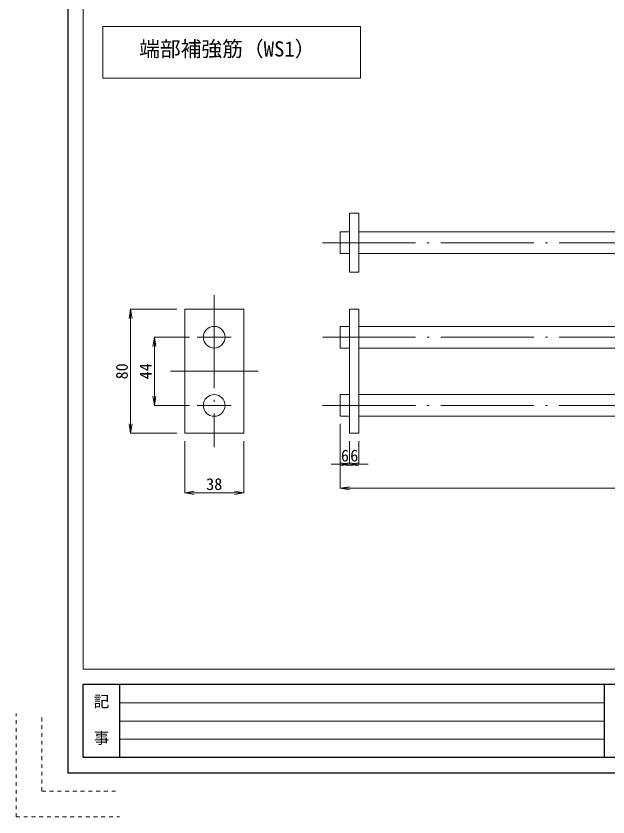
# Model space of a CAD drawing. Units: millimetres at full size, sheet at 1:5. Extents: x -1929 to 1929, y -742 to 742.
# Drawn here: x 529 to 911, y -742 to -226 of the extents above; entities that cross this region are included whole.
import ezdxf
from ezdxf.enums import TextEntityAlignment as Align

# ---------------------------------------------------------------- set-up
doc = ezdxf.new("R2010")
doc.units = ezdxf.units.MM
doc.header["$LTSCALE"] = 5
doc.linetypes.add('LONG_DASHED_DOTTED', pattern=[15.25, 12, -1.5, 0.25, -1.5])
doc.linetypes.add('USER2', pattern=[1, 0.5, -0.5])
for name, color, linetype, lineweight in [('0-0_中心線等', 4, 'LONG_DASHED_DOTTED', 13), ('0-1_all', 2, 'Continuous', 13), ('0-2_非印刷', 3, 'USER2', 18), ('0-3_寸法', 4, 'Continuous', 9)]:
    doc.layers.add(name, color=color, linetype=linetype, lineweight=lineweight)
doc.styles.add('ＭＳ ゴシック', font='')
doc.styles.get('ＭＳ ゴシック').set_extended_font_data('MS Gothic')

msp = doc.modelspace()

# ---------------------------------------------------------------- linework, layer by layer
at = {"layer": '0-0_中心線等'}
for p, q in [((726.595, -372.02), (1299.762, -372.02)), ((656.755, -405.893), (656.755, -504.005)), ((667.733, -432.949), (645.778, -432.949)), ((726.595, -432.949), (1299.762, -432.949)), ((685.044, -454.949), (628.467, -454.949)), ((667.733, -476.949), (645.778, -476.949)), ((726.595, -476.949), (1299.762, -476.949))]:
    msp.add_line(p, q, dxfattribs=at)
at = {"layer": '0-1_all', "lineweight": 25}
for p, q in [((562.304, 219.167), (562.304, -714.167)), ((572.304, -704.167), (572.304, -657.026)), ((1885.637, -657.026), (572.304, -657.026)), ((595.874, -704.167), (595.874, -657.026)), ((908.273, -657.026), (908.273, -704.167)), ((1885.637, -704.167), (572.304, -704.167))]:
    msp.add_line(p, q, dxfattribs=at)
at = {"layer": '0-1_all', "color": 4, "lineweight": 18}
for p in [(572.304, 209.167), (1885.637, -647.026)]:
    msp.add_line(p, (572.304, -647.026), dxfattribs=at)
at = {"layer": '0-1_all', "color": 7}
msp.add_line((585.047, -232.532), (585.047, -265.865), dxfattribs=at)
at = {"layer": '0-1_all'}
for p, q in [((744.062, -391.02), (744.062, -353.02)), ((750.062, -391.02), (750.062, -353.02)), ((1290.062, -365.02), (750.062, -365.02)), ((744.062, -379.02), (738.062, -379.02)), ((1290.062, -379.02), (750.062, -379.02)), ((675.755, -414.949), (637.755, -414.949)), ((637.755, -414.949), (637.755, -494.949)), ((675.755, -414.949), (675.755, -494.949)), ((750.062, -414.949), (744.062, -414.949)), ((744.062, -494.949), (744.062, -414.949)), ((750.062, -494.949), (750.062, -414.949)), ((1290.062, -425.949), (750.062, -425.949)), ((744.062, -439.949), (738.062, -439.949)), ((1290.062, -439.949), (750.062, -439.949)), ((744.062, -469.949), (738.062, -469.949)), ((738.062, -483.949), (738.062, -469.949)), ((1290.062, -469.949), (750.062, -469.949)), ((744.062, -483.949), (738.062, -483.949)), ((1290.062, -483.949), (750.062, -483.949)), ((675.755, -494.949), (637.755, -494.949)), ((750.062, -494.949), (744.062, -494.949))]:
    msp.add_line(p, q, dxfattribs=at)
at = {"layer": '0-1_all', "lineweight": 18}
for p, q in [((744.062, -353.02), (750.062, -353.02)), ((744.062, -391.02), (750.062, -391.02))]:
    msp.add_line(p, q, dxfattribs=at)
at = {"layer": '0-1_all', "color": 4}
for p, q in [((908.273, -668.811), (595.874, -668.811)), ((595.874, -680.596), (908.273, -680.596)), ((908.273, -692.382), (595.874, -692.382))]:
    msp.add_line(p, q, dxfattribs=at)
at = {"layer": '0-1_all', "lineweight": 25}
msp.add_lwpolyline([(1895.637, 219.167), (1895.637, -714.167), (562.304, -714.167)], dxfattribs=at)
at = {"layer": '0-1_all', "color": 7}
msp.add_lwpolyline([(585.047, -232.532), (751.134, -232.532), (751.134, -265.865), (585.047, -265.865)], dxfattribs=at)
at = {"layer": '0-1_all'}
for points in [[(744.062, -365.02), (738.062, -365.02), (738.062, -379.02)], [(744.062, -425.949), (738.062, -425.949), (738.062, -439.949)]]:
    msp.add_lwpolyline(points, dxfattribs=at)
for centre in [(656.755, -432.949), (656.755, -476.949)]:
    msp.add_circle(centre, 7, dxfattribs=at)
at = {"layer": '0-2_非印刷'}
for p, q in [((528.97, -742.5), (528.97, -675.833)), ((545.637, -725.833), (545.637, -675.833)), ((545.637, -725.833), (595.637, -725.833)), ((528.97, -742.5), (595.637, -742.5))]:
    msp.add_line(p, q, dxfattribs=at)
at = {"layer": '0-3_寸法'}
for p, q in [((602.828, -414.949), (601.828, -420.949)), ((632.755, -414.949), (602.648, -414.949)), ((602.828, -414.949), (603.828, -420.949)), ((602.828, -414.949), (602.828, -494.949)), ((618.153, -432.949), (617.153, -438.949)), ((640.778, -432.949), (617.973, -432.949)), ((618.153, -432.949), (619.153, -438.949)), ((618.153, -476.949), (618.153, -432.949)), ((618.153, -476.949), (617.153, -470.949)), ((618.153, -476.949), (619.153, -470.949)), ((640.778, -476.949), (617.973, -476.949)), ((602.828, -494.949), (601.828, -488.949)), ((602.828, -494.949), (603.828, -488.949)), ((632.755, -494.949), (602.648, -494.949))]:
    msp.add_line(p, q, dxfattribs=at)
at = {"layer": '0-3_寸法', "lineweight": 13}
for p, q in [((738.062, -488.949), (738.062, -515.109)), ((738.062, -488.949), (738.062, -530.622)), ((637.755, -499.949), (637.755, -533.567)), ((675.755, -499.949), (675.755, -533.567)), ((744.062, -499.949), (744.062, -515.109)), ((744.062, -499.949), (744.062, -515.109)), ((750.062, -499.949), (750.062, -515.109)), ((744.062, -514.929), (738.062, -513.929)), ((738.062, -514.929), (744.062, -513.929)), ((744.062, -514.929), (738.062, -515.929)), ((738.062, -514.929), (744.062, -515.929)), ((744.062, -514.929), (750.062, -513.929)), ((750.062, -514.929), (744.062, -513.929)), ((744.062, -514.929), (750.062, -515.929)), ((750.062, -514.929), (744.062, -515.929)), ((738.062, -530.442), (744.062, -529.442)), ((738.062, -530.442), (744.062, -531.442)), ((1290.062, -530.442), (738.062, -530.442)), ((637.755, -533.387), (643.755, -532.387)), ((637.755, -533.387), (643.755, -534.387)), ((637.755, -533.387), (675.755, -533.387)), ((675.755, -533.387), (669.755, -532.387)), ((675.755, -533.387), (669.755, -534.387))]:
    msp.add_line(p, q, dxfattribs=at)
for points in [[(750.062, -514.929), (744.062, -514.929), (738.062, -514.929), (732.062, -514.929)], [(738.062, -514.929), (744.062, -514.929), (750.062, -514.929), (756.062, -514.929)]]:
    msp.add_lwpolyline(points, dxfattribs=at)

# ---------------------------------------------------------------- texts
at = {"layer": '0-1_all', "color": 7, "style": 'ＭＳ ゴシック'}
for s, height, p in [('端部補強筋（WS1）', 9.809, (608.38, -254.797)), ('記', 7.357, (579.089, -673.816)), ('事', 7.357, (579.089, -697.386))]:
    msp.add_text(s, height=height, dxfattribs=at).set_placement(p, align=Align.BOTTOM_LEFT)
at = {"layer": '0-3_寸法', "style": 'ＭＳ ゴシック'}
for s, p in [('80', (603.29, -460.169)), ('44', (618.614, -460.129))]:
    msp.add_text(s, height=7.622, rotation=90, dxfattribs=at).set_placement(p, align=Align.BOTTOM_LEFT)
for s, p in [('6', (738.463, -515.39)), ('6', (744.463, -515.39)), ('38', (651.595, -533.848))]:
    msp.add_text(s, height=7.622, dxfattribs=at).set_placement(p, align=Align.BOTTOM_LEFT)

doc.saveas('drawing.dxf')
